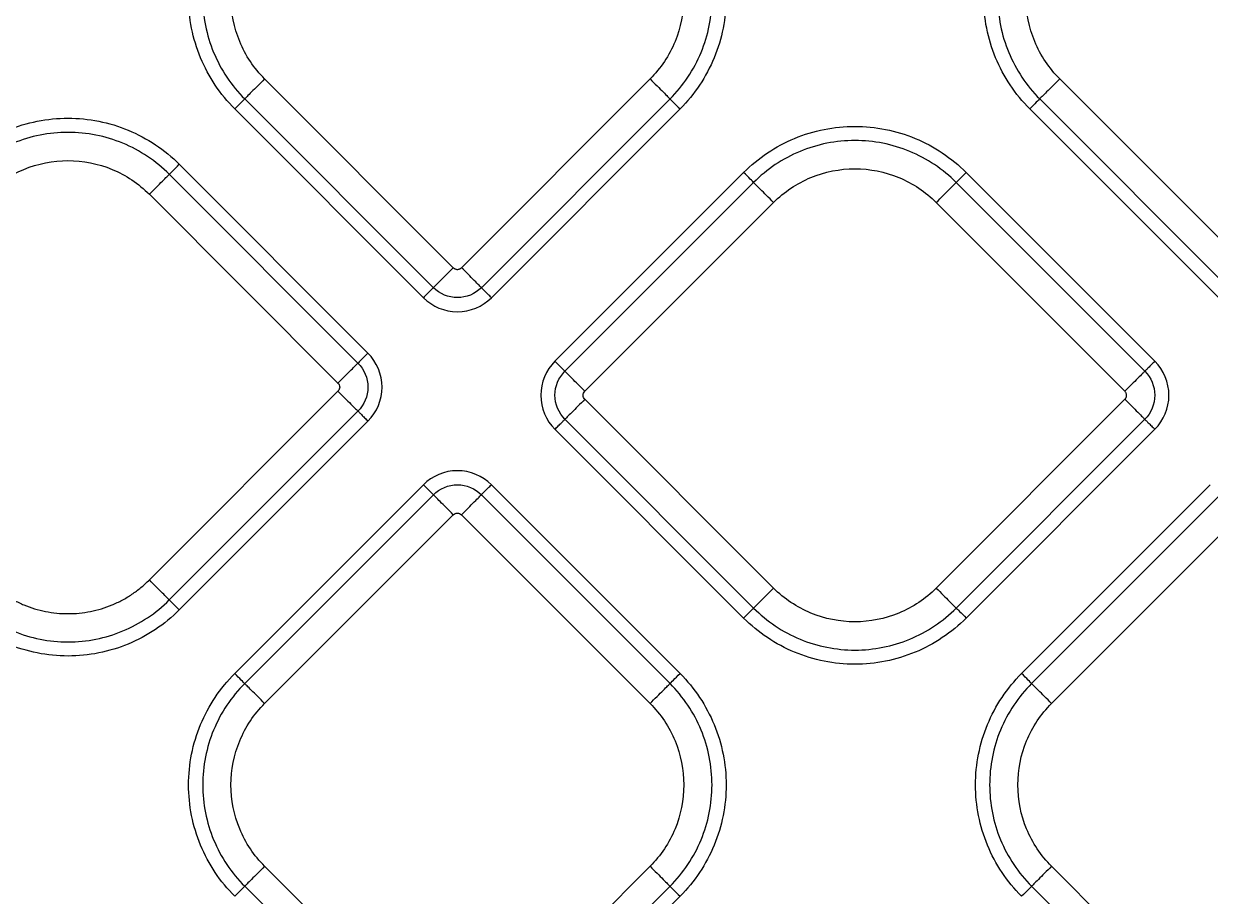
# Model space of a CAD drawing. Extents: x 525 to 613, y 487 to 635.
# Drawn here: x 568.83 to 572.974, y 551.697 to 554.742 of the extents above; entities that cross this region are included whole.
import ezdxf

# ---------------------------------------------------------------- set-up
doc = ezdxf.new("R2010")
doc.units = 0
doc.header["$MEASUREMENT"] = 0
doc.layers.add('1', color=4, linetype='Continuous')
doc.layers.add('STD TEST', color=3, linetype='Continuous')

# ---------------------------------------------------------------- blocks, each defined once
blk = doc.blocks.new('2023 VANGUARD')
at = {"layer": '1', "color": 3, "linetype": 'Continuous', "lineweight": 25}
for p, q in [((1.3707, -38.8002), (0.7119, -38.1413)), ((2.0578, -38.1413), (1.399, -38.8002)), ((4.1472, -38.8001), (3.4884, -38.1413)), ((0.6421, -38.2111), (1.301, -38.8699)), ((1.4687, -38.8699), (2.1275, -38.2111)), ((3.4187, -38.211), (4.0775, -38.8699)), ((0.6073, -38.2459), (1.2661, -38.9048)), ((1.5036, -38.9048), (2.1624, -38.2459)), ((3.3838, -38.2459), (4.0426, -38.9047)), ((1.0726, -39.0983), (0.4138, -38.4394)), ((1.0377, -39.1331), (0.3789, -38.4743)), ((2.3844, -38.4679), (1.7256, -39.1268)), ((3.8206, -39.1268), (3.1617, -38.4679)), ((2.4193, -38.5028), (1.7605, -39.1616)), ((3.7857, -39.1616), (3.1269, -38.5028)), ((0.3092, -38.544), (0.968, -39.2029)), ((1.8302, -39.2314), (2.489, -38.5725)), ((3.0571, -38.5725), (3.716, -39.2314)), ((0.968, -39.2311), (0.3092, -39.89)), ((2.489, -39.9185), (1.8302, -39.2596)), ((3.716, -39.2596), (3.0571, -39.9185)), ((0.3789, -39.9597), (1.0377, -39.3009)), ((0.4138, -39.9946), (1.0726, -39.3357)), ((1.7605, -39.3294), (2.4193, -39.9882)), ((3.1269, -39.9882), (3.7857, -39.3294)), ((1.7256, -39.3642), (2.3844, -40.0231)), ((3.1617, -40.0231), (3.8206, -39.3642)), ((1.2661, -39.5578), (0.6073, -40.2166)), ((2.1624, -40.2166), (1.5036, -39.5578)), ((4.0141, -39.5578), (3.3553, -40.2166)), ((1.301, -39.5926), (0.6421, -40.2515)), ((2.1275, -40.2515), (1.4687, -39.5926)), ((4.049, -39.5926), (3.3901, -40.2515)), ((0.7119, -40.3212), (1.3707, -39.6624)), ((1.399, -39.6624), (2.0578, -40.3212)), ((3.4599, -40.3212), (4.1187, -39.6624)), ((1.3707, -41.5482), (0.7119, -40.8893)), ((2.0578, -40.8893), (1.399, -41.5482)), ((4.1187, -41.5482), (3.4599, -40.8893)), ((0.6421, -40.9591), (1.301, -41.6179)), ((1.4687, -41.6179), (2.1275, -40.9591)), ((3.3901, -40.9591), (4.049, -41.6179)), ((1.5036, -41.6528), (2.1624, -40.9939))]:
    blk.add_line(p, q, dxfattribs=at)
for points, knots in [([(0.6073, -38.2459), (0.5564, -38.195), (0.5157, -38.1341), (0.4606, -38.0011), (0.4463, -37.9292), (0.4463, -37.7853), (0.4606, -37.7134), (0.5157, -37.5805), (0.5564, -37.5195), (0.6073, -37.4686)], [0, 0, 0, 0, 0.25, 0.25, 0.5, 0.5, 0.75, 0.75, 1, 1, 1, 1]), ([(2.1624, -37.4686), (2.2133, -37.5195), (2.254, -37.5805), (2.3091, -37.7134), (2.3234, -37.7853), (2.3234, -37.9292), (2.3091, -38.0011), (2.254, -38.1341), (2.2133, -38.195), (2.1624, -38.2459)], [0, 0, 0, 0, 0.25, 0.25, 0.5, 0.5, 0.75, 0.75, 1, 1, 1, 1]), ([(3.3838, -38.2459), (3.3329, -38.195), (3.2922, -38.134), (3.2371, -38.0011), (3.2228, -37.9292), (3.2228, -37.7853), (3.2371, -37.7134), (3.2922, -37.5804), (3.3329, -37.5195), (3.3838, -37.4686)], [0, 0, 0, 0, 0.25, 0.25, 0.5, 0.5, 0.75, 0.75, 1, 1, 1, 1]), ([(0.6421, -37.5035), (0.5958, -37.5498), (0.5587, -37.6053), (0.5086, -37.7263), (0.4956, -37.7918), (0.4956, -37.9228), (0.5086, -37.9882), (0.5587, -38.1092), (0.5958, -38.1647), (0.6421, -38.2111)], [0, 0, 0, 0, 0.25, 0.25, 0.5, 0.5, 0.75, 0.75, 1, 1, 1, 1]), ([(2.1275, -38.2111), (2.1738, -38.1647), (2.2109, -38.1092), (2.2611, -37.9882), (2.2741, -37.9228), (2.2741, -37.7918), (2.2611, -37.7263), (2.2109, -37.6053), (2.1738, -37.5498), (2.1275, -37.5035)], [0, 0, 0, 0, 0.25, 0.25, 0.5, 0.5, 0.75, 0.75, 1, 1, 1, 1]), ([(3.4187, -37.5034), (3.3723, -37.5498), (3.3353, -37.6053), (3.2851, -37.7263), (3.2721, -37.7917), (3.2721, -37.9227), (3.2851, -37.9882), (3.3353, -38.1092), (3.3723, -38.1647), (3.4187, -38.211)], [0, 0, 0, 0, 0.25, 0.25, 0.5, 0.5, 0.75, 0.75, 1, 1, 1, 1]), ([(0.7119, -38.1413), (0.6747, -38.1041), (0.6449, -38.0596), (0.6047, -37.9624), (0.5942, -37.9099), (0.5942, -37.8047), (0.6047, -37.7521), (0.6449, -37.6549), (0.6747, -37.6104), (0.7119, -37.5732)], [0, 0, 0, 0, 0.25, 0.25, 0.5, 0.5, 0.75, 0.75, 1, 1, 1, 1]), ([(2.0578, -37.5732), (2.095, -37.6104), (2.1248, -37.6549), (2.165, -37.7521), (2.1755, -37.8047), (2.1755, -37.9099), (2.165, -37.9624), (2.1248, -38.0596), (2.095, -38.1041), (2.0578, -38.1413)], [0, 0, 0, 0, 0.25, 0.25, 0.5, 0.5, 0.75, 0.75, 1, 1, 1, 1]), ([(3.4884, -38.1413), (3.4512, -38.1041), (3.4214, -38.0596), (3.3812, -37.9624), (3.3707, -37.9098), (3.3707, -37.8046), (3.3812, -37.7521), (3.4214, -37.6549), (3.4512, -37.6104), (3.4884, -37.5732)], [0, 0, 0, 0, 0.25, 0.25, 0.5, 0.5, 0.75, 0.75, 1, 1, 1, 1]), ([(0.7119, -38.1413), (0.7036, -38.1496), (0.6953, -38.1579), (0.6798, -38.1734), (0.6725, -38.1807), (0.6599, -38.1933), (0.6545, -38.1987), (0.6463, -38.2069), (0.6435, -38.2097), (0.6421, -38.2111)], [0, 0, 0, 0, 0.25, 0.25, 0.5, 0.5, 0.75, 0.75, 1, 1, 1, 1]), ([(2.0578, -38.1413), (2.0661, -38.1496), (2.0743, -38.1579), (2.0899, -38.1734), (2.0971, -38.1807), (2.1098, -38.1933), (2.1151, -38.1987), (2.1233, -38.2069), (2.1262, -38.2097), (2.1275, -38.2111)], [0, 0, 0, 0, 0.25, 0.25, 0.5, 0.5, 0.75, 0.75, 1, 1, 1, 1]), ([(3.4884, -38.1413), (3.4801, -38.1496), (3.4718, -38.1578), (3.4563, -38.1734), (3.449, -38.1806), (3.4364, -38.1933), (3.431, -38.1986), (3.4229, -38.2068), (3.42, -38.2096), (3.4187, -38.211)], [0, 0, 0, 0, 0.25, 0.25, 0.5, 0.5, 0.75, 0.75, 1, 1, 1, 1]), ([(0.6421, -38.2111), (0.6408, -38.2124), (0.6364, -38.2168), (0.6238, -38.2294), (0.6155, -38.2376), (0.6073, -38.2459)], [0, 0, 0, 0, 0.5, 0.5, 1, 1, 1, 1]), ([(2.1275, -38.2111), (2.1289, -38.2124), (2.1333, -38.2168), (2.1459, -38.2294), (2.1541, -38.2376), (2.1624, -38.2459)], [0, 0, 0, 0, 0.5, 0.5, 1, 1, 1, 1]), ([(3.4187, -38.211), (3.4173, -38.2124), (3.4129, -38.2167), (3.4003, -38.2294), (3.3921, -38.2376), (3.3838, -38.2459)], [0, 0, 0, 0, 0.5, 0.5, 1, 1, 1, 1]), ([(-0.3635, -38.4394), (-0.3127, -38.3886), (-0.2517, -38.3478), (-0.1188, -38.2928), (-0.0468, -38.2785), (0.0971, -38.2785), (0.169, -38.2928), (0.3019, -38.3478), (0.3629, -38.3886), (0.4138, -38.4394)], [0, 0, 0, 0, 0.25, 0.25, 0.5, 0.5, 0.75, 0.75, 1, 1, 1, 1]), ([(0.3789, -38.4743), (0.3326, -38.428), (0.2771, -38.3909), (0.1561, -38.3408), (0.0906, -38.3278), (-0.0404, -38.3278), (-0.1059, -38.3408), (-0.2269, -38.3909), (-0.2824, -38.428), (-0.3287, -38.4743)], [0, 0, 0, 0, 0.25, 0.25, 0.5, 0.5, 0.75, 0.75, 1, 1, 1, 1]), ([(2.3844, -38.4679), (2.4353, -38.4171), (2.4963, -38.3763), (2.6292, -38.3213), (2.7011, -38.307), (2.845, -38.307), (2.9169, -38.3213), (3.0499, -38.3763), (3.1109, -38.4171), (3.1617, -38.4679)], [0, 0, 0, 0, 0.25, 0.25, 0.5, 0.5, 0.75, 0.75, 1, 1, 1, 1]), ([(3.1269, -38.5028), (3.0806, -38.4565), (3.0251, -38.4194), (2.904, -38.3693), (2.8386, -38.3563), (2.7076, -38.3563), (2.6421, -38.3693), (2.5211, -38.4194), (2.4656, -38.4565), (2.4193, -38.5028)], [0, 0, 0, 0, 0.25, 0.25, 0.5, 0.5, 0.75, 0.75, 1, 1, 1, 1]), ([(-0.259, -38.544), (-0.2218, -38.5068), (-0.1772, -38.4771), (-0.08, -38.4368), (-0.0275, -38.4264), (0.0777, -38.4264), (0.1303, -38.4368), (0.2274, -38.4771), (0.272, -38.5068), (0.3092, -38.544)], [0, 0, 0, 0, 0.25, 0.25, 0.5, 0.5, 0.75, 0.75, 1, 1, 1, 1]), ([(0.3789, -38.4743), (0.3803, -38.4729), (0.3846, -38.4686), (0.3973, -38.4559), (0.4055, -38.4477), (0.4138, -38.4394)], [0, 0, 0, 0, 0.5, 0.5, 1, 1, 1, 1]), ([(0.3092, -38.544), (0.3174, -38.5358), (0.3257, -38.5275), (0.3412, -38.512), (0.3485, -38.5047), (0.3611, -38.4921), (0.3665, -38.4867), (0.3747, -38.4785), (0.3775, -38.4757), (0.3789, -38.4743)], [0, 0, 0, 0, 0.25, 0.25, 0.5, 0.5, 0.75, 0.75, 1, 1, 1, 1]), ([(2.4193, -38.5028), (2.4179, -38.5014), (2.4136, -38.4971), (2.4009, -38.4845), (2.3927, -38.4762), (2.3844, -38.4679)], [0, 0, 0, 0, 0.5, 0.5, 1, 1, 1, 1]), ([(2.489, -38.5725), (2.5262, -38.5353), (2.5708, -38.5056), (2.6679, -38.4653), (2.7205, -38.4549), (2.8257, -38.4549), (2.8782, -38.4653), (2.9754, -38.5056), (3.02, -38.5353), (3.0571, -38.5725)], [0, 0, 0, 0, 0.25, 0.25, 0.5, 0.5, 0.75, 0.75, 1, 1, 1, 1]), ([(3.1269, -38.5028), (3.1282, -38.5014), (3.1326, -38.4971), (3.1452, -38.4845), (3.1535, -38.4762), (3.1617, -38.4679)], [0, 0, 0, 0, 0.5, 0.5, 1, 1, 1, 1]), ([(2.489, -38.5725), (2.4807, -38.5643), (2.4725, -38.556), (2.4569, -38.5405), (2.4497, -38.5332), (2.4371, -38.5206), (2.4317, -38.5152), (2.4235, -38.507), (2.4207, -38.5042), (2.4193, -38.5028)], [0, 0, 0, 0, 0.25, 0.25, 0.5, 0.5, 0.75, 0.75, 1, 1, 1, 1]), ([(3.0571, -38.5725), (3.0654, -38.5643), (3.0737, -38.556), (3.0892, -38.5405), (3.0965, -38.5332), (3.1091, -38.5206), (3.1145, -38.5152), (3.1227, -38.507), (3.1255, -38.5042), (3.1269, -38.5028)], [0, 0, 0, 0, 0.25, 0.25, 0.5, 0.5, 0.75, 0.75, 1, 1, 1, 1]), ([(1.3707, -38.8002), (1.3633, -38.8076), (1.3554, -38.8155), (1.3398, -38.831), (1.3322, -38.8386), (1.319, -38.8519), (1.3133, -38.8576), (1.305, -38.8659), (1.3023, -38.8686), (1.301, -38.8699)], [0, 0, 0, 0, 0.25, 0.25, 0.5, 0.5, 0.75, 0.75, 1, 1, 1, 1]), ([(1.3707, -38.8002), (1.3713, -38.8008), (1.3726, -38.8019), (1.3748, -38.8034), (1.3775, -38.8047), (1.3809, -38.8058), (1.3848, -38.8062), (1.3888, -38.8058), (1.3925, -38.8046), (1.396, -38.8028), (1.398, -38.801), (1.399, -38.8002)], [0, 0, 0, 0, 0.083478, 0.166388, 0.250171, 0.374789, 0.500105, 0.62472, 0.750039, 0.874841, 1, 1, 1, 1]), ([(1.4687, -38.8699), (1.4674, -38.8686), (1.4647, -38.8659), (1.4564, -38.8576), (1.4507, -38.8519), (1.4374, -38.8386), (1.4298, -38.831), (1.4143, -38.8155), (1.4064, -38.8076), (1.399, -38.8002)], [0, 0, 0, 0, 0.25, 0.25, 0.5, 0.5, 0.75, 0.75, 1, 1, 1, 1]), ([(1.301, -38.8699), (1.3003, -38.8705), (1.299, -38.8718), (1.295, -38.8759), (1.2922, -38.8786), (1.2856, -38.8852), (1.2818, -38.889), (1.274, -38.8969), (1.2699, -38.9009), (1.2661, -38.9048)], [0, 0, 0, 0, 0.25, 0.25, 0.5, 0.5, 0.75, 0.75, 1, 1, 1, 1]), ([(1.2661, -38.9048), (1.2975, -38.9361), (1.3404, -38.9539), (1.4291, -38.9539), (1.4725, -38.9359), (1.5036, -38.9048)], [0, 0, 0, 0, 0.5, 0.5, 1, 1, 1, 1]), ([(1.4687, -38.8699), (1.4467, -38.8919), (1.4161, -38.9046), (1.3535, -38.9046), (1.3231, -38.892), (1.301, -38.8699)], [0, 0, 0, 0, 0.5, 0.5, 1, 1, 1, 1]), ([(1.5036, -38.9048), (1.4998, -38.9009), (1.4957, -38.8969), (1.4878, -38.889), (1.484, -38.8852), (1.4774, -38.8786), (1.4747, -38.8759), (1.4706, -38.8718), (1.4693, -38.8705), (1.4687, -38.8699)], [0, 0, 0, 0, 0.25, 0.25, 0.5, 0.5, 0.75, 0.75, 1, 1, 1, 1]), ([(1.0726, -39.0983), (1.0688, -39.1021), (1.0647, -39.1061), (1.0569, -39.114), (1.0531, -39.1178), (1.0465, -39.1244), (1.0437, -39.1272), (1.0397, -39.1312), (1.0384, -39.1325), (1.0377, -39.1331)], [0, 0, 0, 0, 0.25, 0.25, 0.5, 0.5, 0.75, 0.75, 1, 1, 1, 1]), ([(1.0726, -39.3357), (1.104, -39.3044), (1.1218, -39.2614), (1.1218, -39.1727), (1.1037, -39.1294), (1.0726, -39.0983)], [0, 0, 0, 0, 0.5, 0.5, 1, 1, 1, 1]), ([(0.968, -39.2029), (0.9763, -39.1946), (0.9845, -39.1863), (1.0001, -39.1708), (1.0073, -39.1635), (1.02, -39.1509), (1.0253, -39.1455), (1.0335, -39.1373), (1.0364, -39.1345), (1.0377, -39.1331)], [0, 0, 0, 0, 0.25, 0.25, 0.5, 0.5, 0.75, 0.75, 1, 1, 1, 1]), ([(1.0377, -39.1331), (1.0597, -39.1551), (1.0725, -39.1857), (1.0725, -39.2484), (1.0599, -39.2787), (1.0377, -39.3009)], [0, 0, 0, 0, 0.5, 0.5, 1, 1, 1, 1]), ([(1.7256, -39.1268), (1.6942, -39.1581), (1.6764, -39.2011), (1.6764, -39.2898), (1.6945, -39.3331), (1.7256, -39.3642)], [0, 0, 0, 0, 0.5, 0.5, 1, 1, 1, 1]), ([(1.7605, -39.1616), (1.7598, -39.161), (1.7585, -39.1597), (1.7545, -39.1557), (1.7517, -39.1529), (1.7451, -39.1463), (1.7413, -39.1425), (1.7334, -39.1346), (1.7294, -39.1306), (1.7256, -39.1268)], [0, 0, 0, 0, 0.25, 0.25, 0.5, 0.5, 0.75, 0.75, 1, 1, 1, 1]), ([(3.8206, -39.1268), (3.8168, -39.1306), (3.8127, -39.1346), (3.8048, -39.1425), (3.801, -39.1463), (3.7944, -39.1529), (3.7917, -39.1557), (3.7876, -39.1597), (3.7863, -39.161), (3.7857, -39.1616)], [0, 0, 0, 0, 0.25, 0.25, 0.5, 0.5, 0.75, 0.75, 1, 1, 1, 1]), ([(3.8206, -39.3642), (3.8519, -39.3329), (3.8697, -39.2899), (3.8698, -39.2012), (3.8517, -39.1579), (3.8206, -39.1268)], [0, 0, 0, 0, 0.5, 0.5, 1, 1, 1, 1]), ([(1.7605, -39.3294), (1.7385, -39.3074), (1.7257, -39.2768), (1.7257, -39.2141), (1.7383, -39.1838), (1.7605, -39.1616)], [0, 0, 0, 0, 0.5, 0.5, 1, 1, 1, 1]), ([(1.8302, -39.2314), (1.8228, -39.224), (1.8149, -39.2161), (1.7993, -39.2005), (1.7917, -39.1929), (1.7784, -39.1796), (1.7728, -39.174), (1.7645, -39.1656), (1.7618, -39.1629), (1.7605, -39.1616)], [0, 0, 0, 0, 0.25, 0.25, 0.5, 0.5, 0.75, 0.75, 1, 1, 1, 1]), ([(3.7857, -39.1616), (3.7844, -39.1629), (3.7817, -39.1656), (3.7734, -39.174), (3.7677, -39.1796), (3.7544, -39.1929), (3.7468, -39.2005), (3.7313, -39.2161), (3.7234, -39.224), (3.716, -39.2314)], [0, 0, 0, 0, 0.25, 0.25, 0.5, 0.5, 0.75, 0.75, 1, 1, 1, 1]), ([(3.7857, -39.1616), (3.8077, -39.1836), (3.8204, -39.2142), (3.8204, -39.2769), (3.8079, -39.3072), (3.7857, -39.3294)], [0, 0, 0, 0, 0.5, 0.5, 1, 1, 1, 1]), ([(0.968, -39.2029), (0.9717, -39.2066), (0.9739, -39.2118), (0.9739, -39.2222), (0.9717, -39.2274), (0.968, -39.2311)], [0, 0, 0, 0, 0.5, 0.5, 1, 1, 1, 1]), ([(0.968, -39.2311), (0.9754, -39.2385), (0.9833, -39.2464), (0.9989, -39.262), (1.0065, -39.2696), (1.0198, -39.2829), (1.0254, -39.2885), (1.0337, -39.2969), (1.0364, -39.2996), (1.0377, -39.3009)], [0, 0, 0, 0, 0.25, 0.25, 0.5, 0.5, 0.75, 0.75, 1, 1, 1, 1]), ([(1.8302, -39.2596), (1.8265, -39.2559), (1.8243, -39.2507), (1.8243, -39.2403), (1.8265, -39.2351), (1.8302, -39.2314)], [0, 0, 0, 0, 0.5, 0.5, 1, 1, 1, 1]), ([(3.716, -39.2596), (3.7166, -39.259), (3.7178, -39.2577), (3.7192, -39.2555), (3.7206, -39.2528), (3.7216, -39.2494), (3.722, -39.2455), (3.7216, -39.2416), (3.7204, -39.2378), (3.7186, -39.2343), (3.7169, -39.2323), (3.716, -39.2314)], [0, 0, 0, 0, 0.083478, 0.166388, 0.250171, 0.374789, 0.500105, 0.62472, 0.750039, 0.874841, 1, 1, 1, 1]), ([(1.8302, -39.2596), (1.8219, -39.2679), (1.8136, -39.2762), (1.7981, -39.2917), (1.7908, -39.299), (1.7782, -39.3116), (1.7728, -39.317), (1.7647, -39.3252), (1.7618, -39.328), (1.7605, -39.3294)], [0, 0, 0, 0, 0.25, 0.25, 0.5, 0.5, 0.75, 0.75, 1, 1, 1, 1]), ([(3.716, -39.2596), (3.7234, -39.267), (3.7313, -39.275), (3.7468, -39.2905), (3.7544, -39.2981), (3.7677, -39.3114), (3.7734, -39.317), (3.7817, -39.3254), (3.7844, -39.3281), (3.7857, -39.3294)], [0, 0, 0, 0, 0.25, 0.25, 0.5, 0.5, 0.75, 0.75, 1, 1, 1, 1]), ([(1.0377, -39.3009), (1.0384, -39.3015), (1.0397, -39.3028), (1.0437, -39.3068), (1.0465, -39.3096), (1.0531, -39.3162), (1.0569, -39.32), (1.0647, -39.3279), (1.0688, -39.3319), (1.0726, -39.3357)], [0, 0, 0, 0, 0.25, 0.25, 0.5, 0.5, 0.75, 0.75, 1, 1, 1, 1]), ([(1.7256, -39.3642), (1.7294, -39.3604), (1.7334, -39.3564), (1.7413, -39.3485), (1.7451, -39.3447), (1.7517, -39.3381), (1.7545, -39.3354), (1.7585, -39.3313), (1.7598, -39.33), (1.7605, -39.3294)], [0, 0, 0, 0, 0.25, 0.25, 0.5, 0.5, 0.75, 0.75, 1, 1, 1, 1]), ([(3.7857, -39.3294), (3.7863, -39.33), (3.7876, -39.3313), (3.7917, -39.3354), (3.7944, -39.3381), (3.801, -39.3447), (3.8048, -39.3485), (3.8127, -39.3564), (3.8168, -39.3604), (3.8206, -39.3642)], [0, 0, 0, 0, 0.25, 0.25, 0.5, 0.5, 0.75, 0.75, 1, 1, 1, 1]), ([(1.5036, -39.5578), (1.4722, -39.5264), (1.4292, -39.5086), (1.3406, -39.5086), (1.2972, -39.5267), (1.2661, -39.5578)], [0, 0, 0, 0, 0.5, 0.5, 1, 1, 1, 1]), ([(1.2661, -39.5578), (1.2699, -39.5616), (1.274, -39.5656), (1.2818, -39.5735), (1.2856, -39.5773), (1.2922, -39.5839), (1.295, -39.5867), (1.299, -39.5907), (1.3003, -39.592), (1.301, -39.5926)], [0, 0, 0, 0, 0.25, 0.25, 0.5, 0.5, 0.75, 0.75, 1, 1, 1, 1]), ([(1.301, -39.5926), (1.3229, -39.5707), (1.3536, -39.5579), (1.4162, -39.5579), (1.4465, -39.5705), (1.4687, -39.5926)], [0, 0, 0, 0, 0.5, 0.5, 1, 1, 1, 1]), ([(1.4687, -39.5926), (1.4693, -39.592), (1.4706, -39.5907), (1.4747, -39.5867), (1.4774, -39.5839), (1.484, -39.5773), (1.4878, -39.5735), (1.4957, -39.5656), (1.4998, -39.5616), (1.5036, -39.5578)], [0, 0, 0, 0, 0.25, 0.25, 0.5, 0.5, 0.75, 0.75, 1, 1, 1, 1]), ([(1.3707, -39.6624), (1.3624, -39.6541), (1.3542, -39.6458), (1.3386, -39.6303), (1.3314, -39.623), (1.3187, -39.6104), (1.3134, -39.605), (1.3052, -39.5968), (1.3024, -39.594), (1.301, -39.5926)], [0, 0, 0, 0, 0.25, 0.25, 0.5, 0.5, 0.75, 0.75, 1, 1, 1, 1]), ([(1.399, -39.6624), (1.4064, -39.655), (1.4143, -39.6471), (1.4298, -39.6315), (1.4374, -39.6239), (1.4507, -39.6106), (1.4564, -39.605), (1.4647, -39.5966), (1.4674, -39.5939), (1.4687, -39.5926)], [0, 0, 0, 0, 0.25, 0.25, 0.5, 0.5, 0.75, 0.75, 1, 1, 1, 1]), ([(1.3707, -39.6624), (1.3744, -39.6587), (1.3796, -39.6565), (1.3901, -39.6565), (1.3953, -39.6587), (1.399, -39.6624)], [0, 0, 0, 0, 0.5, 0.5, 1, 1, 1, 1]), ([(-0.259, -39.89), (-0.2558, -39.893), (-0.2496, -39.8992), (-0.2398, -39.908), (-0.2298, -39.9165), (-0.2195, -39.9247), (-0.2089, -39.9325), (-0.1909, -39.945), (-0.1646, -39.9608), (-0.1289, -39.9776), (-0.0917, -39.991), (-0.0407, -40.0037), (0.0251, -40.0102), (0.0909, -40.0037), (0.1419, -39.991), (0.1791, -39.9777), (0.2148, -39.9608), (0.243, -39.9438), (0.2645, -39.9287), (0.2801, -39.9166), (0.295, -39.9037), (0.3045, -39.8946), (0.3092, -39.89)], [0, 0, 0, 0, 0.020878, 0.041713, 0.062527, 0.083344, 0.104185, 0.125072, 0.187569, 0.2501, 0.312596, 0.375127, 0.500003, 0.62488, 0.687376, 0.749907, 0.812404, 0.874935, 0.906232, 0.937459, 0.968689, 1, 1, 1, 1]), ([(0.3789, -39.9597), (0.3775, -39.9583), (0.3747, -39.9555), (0.3665, -39.9473), (0.3611, -39.9419), (0.3485, -39.9293), (0.3412, -39.922), (0.3257, -39.9065), (0.3174, -39.8982), (0.3092, -39.89)], [0, 0, 0, 0, 0.25, 0.25, 0.5, 0.5, 0.75, 0.75, 1, 1, 1, 1]), ([(2.489, -39.9185), (2.4807, -39.9268), (2.4725, -39.935), (2.4569, -39.9505), (2.4497, -39.9578), (2.4371, -39.9704), (2.4317, -39.9758), (2.4235, -39.984), (2.4207, -39.9868), (2.4193, -39.9882)], [0, 0, 0, 0, 0.25, 0.25, 0.5, 0.5, 0.75, 0.75, 1, 1, 1, 1]), ([(3.0571, -39.9185), (3.02, -39.9557), (2.9754, -39.9854), (2.8782, -40.0257), (2.8257, -40.0361), (2.7205, -40.0361), (2.6679, -40.0257), (2.5708, -39.9854), (2.5262, -39.9557), (2.489, -39.9185)], [0, 0, 0, 0, 0.25, 0.25, 0.5, 0.5, 0.75, 0.75, 1, 1, 1, 1]), ([(3.0571, -39.9185), (3.0654, -39.9268), (3.0737, -39.935), (3.0892, -39.9505), (3.0965, -39.9578), (3.1091, -39.9704), (3.1145, -39.9758), (3.1227, -39.984), (3.1255, -39.9868), (3.1269, -39.9882)], [0, 0, 0, 0, 0.25, 0.25, 0.5, 0.5, 0.75, 0.75, 1, 1, 1, 1]), ([(-0.3287, -39.9597), (-0.2824, -40.006), (-0.2269, -40.0431), (-0.1059, -40.0932), (-0.0404, -40.1062), (0.0906, -40.1062), (0.1561, -40.0932), (0.2771, -40.0431), (0.3326, -40.006), (0.3789, -39.9597)], [0, 0, 0, 0, 0.25, 0.25, 0.5, 0.5, 0.75, 0.75, 1, 1, 1, 1]), ([(0.4138, -39.9946), (0.4055, -39.9863), (0.3973, -39.978), (0.3846, -39.9654), (0.3803, -39.9611), (0.3789, -39.9597)], [0, 0, 0, 0, 0.5, 0.5, 1, 1, 1, 1]), ([(0.4138, -39.9946), (0.3629, -40.0454), (0.3019, -40.0862), (0.169, -40.1412), (0.0971, -40.1555), (-0.0468, -40.1555), (-0.1188, -40.1412), (-0.2517, -40.0862), (-0.3127, -40.0454), (-0.3635, -39.9946)], [0, 0, 0, 0, 0.25, 0.25, 0.5, 0.5, 0.75, 0.75, 1, 1, 1, 1]), ([(2.4193, -39.9882), (2.4179, -39.9896), (2.4136, -39.9939), (2.4009, -40.0066), (2.3927, -40.0148), (2.3844, -40.0231)], [0, 0, 0, 0, 0.5, 0.5, 1, 1, 1, 1]), ([(3.1617, -40.0231), (3.1109, -40.0739), (3.0499, -40.1147), (2.9169, -40.1697), (2.845, -40.184), (2.7011, -40.184), (2.6292, -40.1697), (2.4963, -40.1147), (2.4353, -40.0739), (2.3844, -40.0231)], [0, 0, 0, 0, 0.25, 0.25, 0.5, 0.5, 0.75, 0.75, 1, 1, 1, 1]), ([(2.4193, -39.9882), (2.4656, -40.0345), (2.5211, -40.0716), (2.6421, -40.1217), (2.7076, -40.1347), (2.8386, -40.1347), (2.904, -40.1217), (3.0251, -40.0716), (3.0806, -40.0345), (3.1269, -39.9882)], [0, 0, 0, 0, 0.25, 0.25, 0.5, 0.5, 0.75, 0.75, 1, 1, 1, 1]), ([(3.1269, -39.9882), (3.1282, -39.9896), (3.1326, -39.9939), (3.1452, -40.0066), (3.1535, -40.0148), (3.1617, -40.0231)], [0, 0, 0, 0, 0.5, 0.5, 1, 1, 1, 1]), ([(0.6073, -40.9939), (0.5564, -40.943), (0.5157, -40.8821), (0.4606, -40.7491), (0.4463, -40.6772), (0.4463, -40.5333), (0.4606, -40.4614), (0.5157, -40.3285), (0.5564, -40.2675), (0.6073, -40.2166)], [0, 0, 0, 0, 0.25, 0.25, 0.5, 0.5, 0.75, 0.75, 1, 1, 1, 1]), ([(0.6421, -40.2515), (0.6408, -40.2501), (0.6364, -40.2458), (0.6238, -40.2331), (0.6155, -40.2249), (0.6073, -40.2166)], [0, 0, 0, 0, 0.5, 0.5, 1, 1, 1, 1]), ([(2.1275, -40.2515), (2.1289, -40.2501), (2.1333, -40.2458), (2.1459, -40.2331), (2.1541, -40.2249), (2.1624, -40.2166)], [0, 0, 0, 0, 0.5, 0.5, 1, 1, 1, 1]), ([(2.1624, -40.2166), (2.2133, -40.2675), (2.254, -40.3285), (2.3091, -40.4614), (2.3234, -40.5333), (2.3234, -40.6772), (2.3091, -40.7491), (2.254, -40.8821), (2.2133, -40.943), (2.1624, -40.9939)], [0, 0, 0, 0, 0.25, 0.25, 0.5, 0.5, 0.75, 0.75, 1, 1, 1, 1]), ([(3.3553, -40.9939), (3.3044, -40.943), (3.2637, -40.8821), (3.2086, -40.7491), (3.1943, -40.6772), (3.1943, -40.5333), (3.2086, -40.4614), (3.2637, -40.3285), (3.3044, -40.2675), (3.3553, -40.2166)], [0, 0, 0, 0, 0.25, 0.25, 0.5, 0.5, 0.75, 0.75, 1, 1, 1, 1]), ([(3.3901, -40.2515), (3.3888, -40.2501), (3.3844, -40.2458), (3.3718, -40.2331), (3.3635, -40.2249), (3.3553, -40.2166)], [0, 0, 0, 0, 0.5, 0.5, 1, 1, 1, 1]), ([(0.6421, -40.2515), (0.5958, -40.2978), (0.5587, -40.3533), (0.5086, -40.4743), (0.4956, -40.5398), (0.4956, -40.6708), (0.5086, -40.7362), (0.5587, -40.8572), (0.5958, -40.9127), (0.6421, -40.9591)], [0, 0, 0, 0, 0.25, 0.25, 0.5, 0.5, 0.75, 0.75, 1, 1, 1, 1]), ([(0.7119, -40.3212), (0.7036, -40.3129), (0.6953, -40.3047), (0.6798, -40.2891), (0.6725, -40.2819), (0.6599, -40.2692), (0.6545, -40.2639), (0.6463, -40.2557), (0.6435, -40.2529), (0.6421, -40.2515)], [0, 0, 0, 0, 0.25, 0.25, 0.5, 0.5, 0.75, 0.75, 1, 1, 1, 1]), ([(2.0578, -40.3212), (2.0661, -40.3129), (2.0743, -40.3047), (2.0899, -40.2891), (2.0971, -40.2819), (2.1098, -40.2692), (2.1151, -40.2639), (2.1233, -40.2557), (2.1262, -40.2529), (2.1275, -40.2515)], [0, 0, 0, 0, 0.25, 0.25, 0.5, 0.5, 0.75, 0.75, 1, 1, 1, 1]), ([(2.1275, -40.9591), (2.1738, -40.9127), (2.2109, -40.8572), (2.2611, -40.7362), (2.2741, -40.6708), (2.2741, -40.5398), (2.2611, -40.4743), (2.2109, -40.3533), (2.1738, -40.2978), (2.1275, -40.2515)], [0, 0, 0, 0, 0.25, 0.25, 0.5, 0.5, 0.75, 0.75, 1, 1, 1, 1]), ([(3.3901, -40.2515), (3.3438, -40.2978), (3.3067, -40.3533), (3.2566, -40.4743), (3.2436, -40.5398), (3.2436, -40.6708), (3.2566, -40.7362), (3.3067, -40.8572), (3.3438, -40.9127), (3.3901, -40.9591)], [0, 0, 0, 0, 0.25, 0.25, 0.5, 0.5, 0.75, 0.75, 1, 1, 1, 1]), ([(3.4599, -40.3212), (3.4516, -40.3129), (3.4433, -40.3047), (3.4278, -40.2891), (3.4205, -40.2819), (3.4079, -40.2692), (3.4025, -40.2639), (3.3943, -40.2557), (3.3915, -40.2529), (3.3901, -40.2515)], [0, 0, 0, 0, 0.25, 0.25, 0.5, 0.5, 0.75, 0.75, 1, 1, 1, 1]), ([(0.7119, -40.8893), (0.6747, -40.8521), (0.6449, -40.8076), (0.6047, -40.7104), (0.5942, -40.6579), (0.5942, -40.5527), (0.6047, -40.5001), (0.6449, -40.4029), (0.6747, -40.3584), (0.7119, -40.3212)], [0, 0, 0, 0, 0.25, 0.25, 0.5, 0.5, 0.75, 0.75, 1, 1, 1, 1]), ([(2.0578, -40.3212), (2.095, -40.3584), (2.1248, -40.4029), (2.165, -40.5001), (2.1755, -40.5527), (2.1755, -40.6579), (2.165, -40.7104), (2.1248, -40.8076), (2.095, -40.8521), (2.0578, -40.8893)], [0, 0, 0, 0, 0.25, 0.25, 0.5, 0.5, 0.75, 0.75, 1, 1, 1, 1]), ([(3.4599, -40.8893), (3.4227, -40.8521), (3.3929, -40.8076), (3.3527, -40.7104), (3.3422, -40.6579), (3.3422, -40.5527), (3.3527, -40.5001), (3.3929, -40.4029), (3.4227, -40.3584), (3.4599, -40.3212)], [0, 0, 0, 0, 0.25, 0.25, 0.5, 0.5, 0.75, 0.75, 1, 1, 1, 1]), ([(0.7119, -40.8893), (0.7036, -40.8976), (0.6953, -40.9059), (0.6798, -40.9214), (0.6725, -40.9287), (0.6599, -40.9413), (0.6545, -40.9467), (0.6463, -40.9549), (0.6435, -40.9577), (0.6421, -40.9591)], [0, 0, 0, 0, 0.25, 0.25, 0.5, 0.5, 0.75, 0.75, 1, 1, 1, 1]), ([(2.0578, -40.8893), (2.0661, -40.8976), (2.0743, -40.9059), (2.0899, -40.9214), (2.0971, -40.9287), (2.1098, -40.9413), (2.1151, -40.9467), (2.1233, -40.9549), (2.1262, -40.9577), (2.1275, -40.9591)], [0, 0, 0, 0, 0.25, 0.25, 0.5, 0.5, 0.75, 0.75, 1, 1, 1, 1]), ([(3.4599, -40.8893), (3.4516, -40.8976), (3.4433, -40.9059), (3.4278, -40.9214), (3.4205, -40.9287), (3.4079, -40.9413), (3.4025, -40.9467), (3.3943, -40.9549), (3.3915, -40.9577), (3.3901, -40.9591)], [0, 0, 0, 0, 0.25, 0.25, 0.5, 0.5, 0.75, 0.75, 1, 1, 1, 1]), ([(0.6421, -40.9591), (0.6408, -40.9604), (0.6364, -40.9648), (0.6238, -40.9774), (0.6155, -40.9856), (0.6073, -40.9939)], [0, 0, 0, 0, 0.5, 0.5, 1, 1, 1, 1]), ([(2.1275, -40.9591), (2.1289, -40.9604), (2.1333, -40.9648), (2.1459, -40.9774), (2.1541, -40.9856), (2.1624, -40.9939)], [0, 0, 0, 0, 0.5, 0.5, 1, 1, 1, 1]), ([(3.3901, -40.9591), (3.3888, -40.9604), (3.3844, -40.9648), (3.3718, -40.9774), (3.3635, -40.9856), (3.3553, -40.9939)], [0, 0, 0, 0, 0.5, 0.5, 1, 1, 1, 1])]:
    blk.add_open_spline(points, degree=3, knots=knots, dxfattribs=at)
blk = doc.blocks.new('2026 Vanguard')
at = {"layer": 'STD TEST', "color": 1}
blk.add_blockref('2023 VANGUARD', (44.1613, 88.209), dxfattribs=at)

msp = doc.modelspace()

# ---------------------------------------------------------------- block references
at = {"layer": '1'}
msp.add_blockref('2026 Vanguard', (524.7985, 504.4821), dxfattribs=at)

doc.saveas('drawing.dxf')
